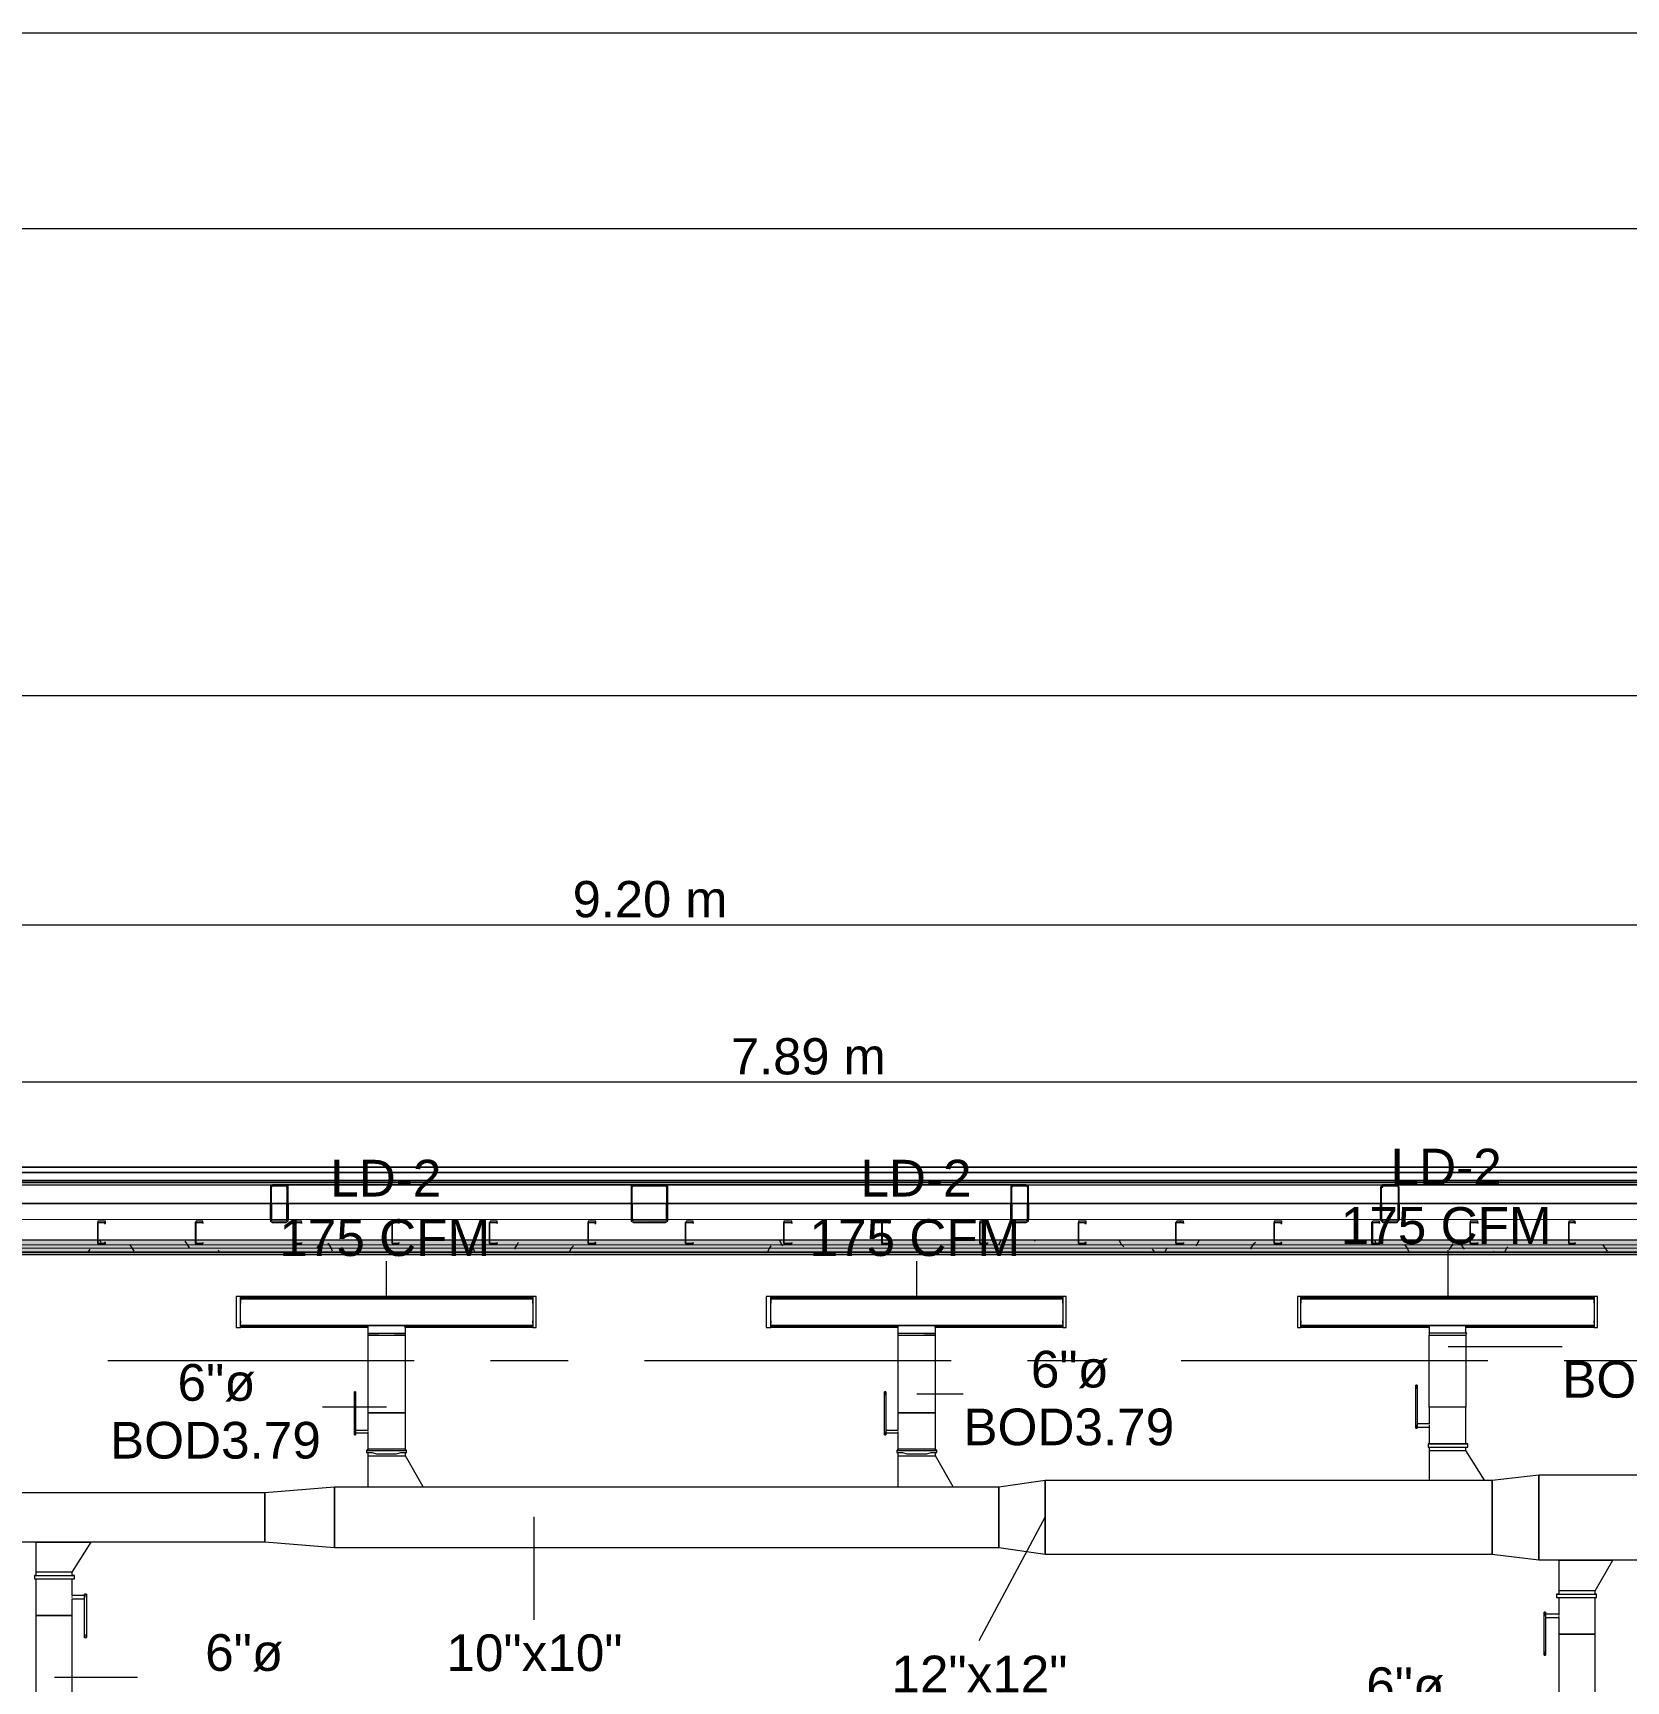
# Model space of a CAD drawing. Header units: metres. Extents: x -2 to 237, y -8 to 52.
# Drawn here: x 8.91 to 15.51, y 45.31 to 52.14 of the extents above; entities that cross this region are included whole.
import ezdxf

# ---------------------------------------------------------------- set-up
doc = ezdxf.new("R2010")
doc.units = ezdxf.units.M
doc.layers.add('HVAC - Ductos', color=5, linetype='Continuous', lineweight=0)
doc.layers.add('PDF4_Text', color=7, linetype='Continuous', lineweight=0)
doc.layers.add('PDF4_Geometry', color=7, linetype='Continuous', lineweight=0, true_color=0xaaaaaa)
doc.layers.add('PDF4_Solid Fills', color=7, linetype='Continuous', lineweight=0, true_color=0xffffff)
doc.styles.add('PDF Helvetica', font='')
doc.styles.get('PDF Helvetica').set_extended_font_data('Helvetica')

msp = doc.modelspace()

# ---------------------------------------------------------------- hatches: boundary and pattern name
at = {"layer": 'PDF4_Solid Fills', "lineweight": 0, "transparency": 33554559}
h = msp.add_hatch(color=256, dxfattribs=at)
h.paths.add_polyline_path([(9.9048, 47.2172), (9.9598, 47.2126), (9.9598, 47.2172)])
h.paths.add_polyline_path([(9.9002, 47.3638), (9.9598, 47.3684), (9.8956, 47.3684), (9.8956, 47.2172), (9.9048, 47.2217), (9.9002, 47.2217)])
h.paths.add_polyline_path([(9.9644, 47.2172), (9.9689, 47.3677), (9.9689, 47.3684), (9.9644, 47.3684)])
h = msp.add_hatch(color=256, dxfattribs=at)
h.paths.add_polyline_path([(11.3984, 47.2172), (11.5313, 47.2126), (11.5313, 47.2172)])
h.paths.add_polyline_path([(11.3938, 47.3638), (11.5313, 47.3684), (11.3892, 47.3684), (11.3892, 47.2172), (11.3984, 47.2217), (11.3938, 47.2217)])
h.paths.add_polyline_path([(11.5359, 47.2172), (11.5405, 47.3671), (11.5405, 47.3684), (11.5359, 47.3684)])
h = msp.add_hatch(color=256, dxfattribs=at)
h.paths.add_polyline_path([(12.9699, 47.2172), (13.0249, 47.2126), (13.0249, 47.2172)])
h.paths.add_polyline_path([(12.9653, 47.3638), (13.0249, 47.3684), (12.9607, 47.3684), (12.9607, 47.2172), (12.9699, 47.2217), (12.9653, 47.2217)])
h.paths.add_polyline_path([(13.0295, 47.2172), (13.034, 47.3678), (13.034, 47.3684), (13.0295, 47.3684)])
h = msp.add_hatch(color=256, dxfattribs=at)
h.paths.add_polyline_path([(14.5001, 47.2172), (14.5598, 47.2126), (14.5598, 47.2172)])
h.paths.add_polyline_path([(14.4956, 47.2217), (14.5001, 47.2172), (14.5001, 47.2217)])
h.paths.add_polyline_path([(14.5644, 47.3638), (14.5644, 47.2217), (14.5689, 47.3638)])
h.paths.add_polyline_path([(14.5001, 47.3638), (14.5598, 47.3684), (14.4956, 47.3684), (14.491, 47.3638), (14.491, 47.2217), (14.4956, 47.3592)])
h = msp.add_hatch(color=256, dxfattribs=at)
h.paths.add_polyline_path([(9.5887, 47.2172), (9.6162, 47.2126), (9.6162, 47.2172)])
h.paths.add_polyline_path([(9.5887, 47.2126), (9.5841, 47.2126), (9.5841, 47.1256), (9.5841, 47.1256)])
h = msp.add_hatch(color=256, dxfattribs=at)
h.paths.add_polyline_path([(12.4293, 47.2172), (12.4568, 47.2126), (12.4568, 47.2172)])
h.paths.add_polyline_path([(12.4293, 47.2126), (12.4247, 47.2126), (12.4247, 47.1256), (12.4247, 47.1256)])
h = msp.add_hatch(color=256, dxfattribs=at)
h.paths.add_polyline_path([(14.4589, 47.2172), (14.4864, 47.2126), (14.4864, 47.2172)])
h.paths.add_polyline_path([(14.4589, 47.2126), (14.4543, 47.2126), (14.4543, 47.1256), (14.4543, 47.1256)])
for points in [[(4.613, 47.121), (56.1701, 47.121), (56.3746, 47.1164), (56.3763, 47.1164), (56.3763, 47.1347), (18.1105, 47.1393), (4.613, 47.1393)], [(4.613, 47.1072), (56.1701, 47.1072), (56.3759, 47.1026), (56.3763, 47.1026), (56.3763, 47.121), (4.613, 47.121)], [(56.1701, 47.0889), (56.3763, 47.0843), (56.3763, 47.1072), (4.613, 47.1072), (4.613, 47.0889)]]:
    msp.add_hatch(color=256, dxfattribs=at).paths.add_polyline_path(points)

# ---------------------------------------------------------------- linework, layer by layer
at = {"layer": 'HVAC - Ductos', "color": 252, "lineweight": 0, "true_color": 0x939598}
for points in [[(6.6289, 49.3935), (56.0876, 49.3935)], [(6.6289, 48.445), (16.0625, 48.445), (25.2579, 48.445), (37.4404, 48.445), (46.6541, 48.445), (56.0876, 48.445)], [(6.6289, 47.7945), (8.1775, 47.7945), (16.0625, 47.7945), (17.5745, 47.7945), (19.4071, 47.7945), (21.7666, 47.7945), (23.9658, 47.7945), (37.4404, 47.7945), (40.9637, 47.7945), (43.1582, 47.7945), (45.3574, 47.7945), (46.6541, 47.7945), (47.8727, 47.7945), (49.9986, 47.7945), (52.3582, 47.7945), (54.5528, 47.7945), (56.0876, 47.7945)]]:
    msp.add_lwpolyline(points, dxfattribs=at)
at = {"layer": 'HVAC - Ductos', "lineweight": 0}
for points in [[(14.7705, 46.9056), (14.7705, 47.0981)], [(10.3767, 46.9056), (10.3767, 47.0523)], [(12.5713, 46.9056), (12.5713, 47.0523)], [(10.9815, 46.8828), (10.9815, 46.9056), (10.9815, 46.901), (9.772, 46.901), (9.772, 46.9056), (9.772, 46.8828)], [(10.9815, 46.9056), (9.772, 46.9056)], [(13.1761, 46.8828), (13.1761, 46.9056), (13.1761, 46.901), (11.9666, 46.901), (11.9666, 46.9056), (11.9666, 46.8828)], [(13.1761, 46.9056), (11.9666, 46.9056)], [(15.3753, 46.8828), (15.3753, 46.9056), (15.3753, 46.901), (14.1612, 46.901), (14.1612, 46.9056), (14.1612, 46.8828)], [(15.3753, 46.9056), (14.1612, 46.9056)], [(9.772, 46.8323), (9.772, 46.8415), (9.772, 46.8506)], [(10.2988, 46.7774), (9.772, 46.7774), (9.772, 46.782), (9.772, 46.8002), (9.772, 46.8048), (9.772, 46.8002), (9.772, 46.7957)], [(10.9815, 46.7957), (10.9815, 46.8002), (10.9815, 46.8048), (10.9815, 46.8002), (10.9815, 46.782), (10.9815, 46.7774), (10.4546, 46.7774)], [(10.9815, 46.8506), (10.9815, 46.8415), (10.9815, 46.8323)], [(11.9666, 46.8323), (11.9666, 46.8415), (11.9666, 46.8506)], [(12.4934, 46.7774), (11.9666, 46.7774), (11.9666, 46.782), (11.9666, 46.8002), (11.9666, 46.8048), (11.9666, 46.8002), (11.9666, 46.7957)], [(13.1761, 46.7957), (13.1761, 46.8002), (13.1761, 46.8048), (13.1761, 46.8002), (13.1761, 46.782), (13.1761, 46.7774), (12.6492, 46.7774)], [(13.1761, 46.8506), (13.1761, 46.8415), (13.1761, 46.8323)], [(14.1612, 46.8323), (14.1612, 46.8415), (14.1612, 46.8506)], [(14.6926, 46.7774), (14.1612, 46.7774), (14.1612, 46.782), (14.1612, 46.8002), (14.1612, 46.8048), (14.1612, 46.8002), (14.1612, 46.7957)], [(15.3753, 46.7957), (15.3753, 46.8002), (15.3753, 46.8048), (15.3753, 46.8002), (15.3753, 46.782), (15.3753, 46.7774), (14.8438, 46.7774)], [(15.3753, 46.8506), (15.3753, 46.8415), (15.3753, 46.8323)], [(9.772, 46.782), (10.2988, 46.782)], [(10.3446, 46.7453), (10.3401, 46.7453), (10.3218, 46.7453), (10.3126, 46.7453), (10.308, 46.7453), (10.3034, 46.7453), (10.2988, 46.7453), (10.308, 46.7453), (10.3218, 46.7453), (10.3492, 46.7453), (10.3767, 46.7453), (10.4042, 46.7453), (10.4317, 46.7453), (10.4454, 46.7453), (10.4546, 46.7453), (10.4546, 46.7544), (10.4546, 46.7866), (10.45, 46.7866), (10.4409, 46.7866), (10.4317, 46.7866), (10.4134, 46.7866), (10.395, 46.7866), (10.3767, 46.7866), (10.3584, 46.7866), (10.3401, 46.7866), (10.3218, 46.7866), (10.3126, 46.7866), (10.3034, 46.7866), (10.2988, 46.7866), (10.2988, 46.7544), (10.2988, 46.7453), (10.2988, 46.4246), (10.3034, 46.4246), (10.3126, 46.4246), (10.3218, 46.4246), (10.3401, 46.4246), (10.3584, 46.4246), (10.3767, 46.4246), (10.395, 46.4246), (10.4134, 46.4246), (10.4317, 46.4246), (10.4409, 46.4246), (10.45, 46.4246), (10.4546, 46.4246), (10.4546, 46.7453), (10.45, 46.7453), (10.4454, 46.7453), (10.4409, 46.7453), (10.4317, 46.7453), (10.4134, 46.7453), (10.4088, 46.7453)], [(10.2988, 46.7544), (10.3034, 46.7544), (10.3218, 46.7544), (10.3446, 46.7544), (10.3767, 46.7544), (10.4042, 46.7544), (10.4317, 46.7544), (10.45, 46.7544), (10.4546, 46.7544)], [(10.3492, 46.7453), (10.3584, 46.7453), (10.3767, 46.7453), (10.395, 46.7453), (10.4042, 46.7453)], [(10.45, 46.782), (10.9815, 46.782)], [(11.9666, 46.782), (12.4934, 46.782)], [(12.4934, 46.7866), (12.4934, 46.7544), (12.4934, 46.7453), (12.4934, 46.4246), (12.498, 46.4246), (12.5072, 46.4246), (12.5164, 46.4246), (12.5346, 46.4246), (12.553, 46.4246), (12.5713, 46.4246), (12.5896, 46.4246), (12.608, 46.4246), (12.6263, 46.4246), (12.6355, 46.4246), (12.6446, 46.4246), (12.6492, 46.4246), (12.6492, 46.7453), (12.6446, 46.7453), (12.6401, 46.7453), (12.6355, 46.7453), (12.6263, 46.7453), (12.608, 46.7453), (12.6034, 46.7453)], [(12.4934, 46.7544), (12.498, 46.7544), (12.5164, 46.7544), (12.5392, 46.7544), (12.5713, 46.7544), (12.5988, 46.7544), (12.6263, 46.7544), (12.6446, 46.7544), (12.6492, 46.7544)], [(12.4934, 46.7453), (12.498, 46.7453), (12.5026, 46.7453), (12.5072, 46.7453), (12.5164, 46.7453), (12.5346, 46.7453), (12.5392, 46.7453)], [(12.498, 46.7453), (12.5026, 46.7453), (12.5164, 46.7453), (12.5438, 46.7453), (12.5713, 46.7453), (12.5988, 46.7453), (12.6263, 46.7453), (12.6401, 46.7453), (12.6492, 46.7453), (12.6492, 46.7544), (12.6492, 46.7866), (12.6446, 46.7866), (12.6355, 46.7866), (12.6263, 46.7866), (12.608, 46.7866), (12.5896, 46.7866), (12.5713, 46.7866), (12.553, 46.7866), (12.5346, 46.7866), (12.5164, 46.7866), (12.5072, 46.7866), (12.498, 46.7866)], [(12.5438, 46.7453), (12.553, 46.7453), (12.5713, 46.7453), (12.5896, 46.7453), (12.5988, 46.7453)], [(12.6446, 46.782), (13.1761, 46.782)], [(14.1612, 46.782), (14.6926, 46.782)], [(14.8438, 46.7544), (14.8438, 46.7866), (14.8347, 46.7866), (14.8209, 46.7866), (14.8072, 46.7866), (14.7888, 46.7866), (14.7705, 46.7866), (14.7476, 46.7866), (14.7292, 46.7866), (14.7155, 46.7866), (14.7018, 46.7866), (14.6972, 46.7866), (14.6926, 46.7866), (14.6926, 46.7544), (14.6926, 46.7453), (14.6972, 46.7453), (14.7155, 46.7453), (14.7384, 46.7453), (14.7705, 46.7453), (14.798, 46.7453), (14.8209, 46.7453), (14.8393, 46.7453), (14.8438, 46.7453), (14.8438, 46.4475), (14.8347, 46.4475), (14.8209, 46.4475), (14.8072, 46.4475), (14.7888, 46.4475), (14.7705, 46.4475), (14.7476, 46.4475), (14.7292, 46.4475), (14.7155, 46.4475), (14.7018, 46.4475), (14.6972, 46.4475), (14.6926, 46.4475), (14.6926, 46.3788), (14.6422, 46.3788)], [(14.688, 46.2963), (14.688, 46.2825), (14.6972, 46.2825), (14.711, 46.2825), (14.7292, 46.2825), (14.7476, 46.2825), (14.7705, 46.2825), (14.7888, 46.2825), (14.8117, 46.2825), (14.8255, 46.2825), (14.8393, 46.2825), (14.8484, 46.2825), (14.853, 46.2825), (14.853, 46.2963), (14.8484, 46.2963), (14.8438, 46.2963), (14.8438, 46.4475), (14.8347, 46.4475), (14.8209, 46.4475), (14.8072, 46.4475), (14.7888, 46.4475), (14.7705, 46.4475), (14.7476, 46.4475), (14.7292, 46.4475), (14.7155, 46.4475), (14.7018, 46.4475), (14.6972, 46.4475), (14.6926, 46.4475), (14.6926, 46.7453), (14.6972, 46.7453)], [(14.8026, 46.7453), (14.8072, 46.7453), (14.8209, 46.7453), (14.8347, 46.7453), (14.8393, 46.7453), (14.8438, 46.7453), (14.8484, 46.7544), (14.8393, 46.7544), (14.8255, 46.7544), (14.798, 46.7544), (14.7705, 46.7544), (14.7384, 46.7544), (14.7155, 46.7544), (14.6972, 46.7544), (14.6926, 46.7544)], [(14.7018, 46.7453), (14.7155, 46.7453), (14.7292, 46.7453), (14.7384, 46.7453)], [(14.743, 46.7453), (14.7476, 46.7453), (14.7705, 46.7453), (14.7888, 46.7453), (14.7934, 46.7453)], [(14.8438, 46.782), (15.3753, 46.782)], [(14.7705, 46.6995), (15.2424, 46.6995)], [(14.6422, 46.5391), (14.6376, 46.5391)], [(10.2484, 46.5117), (10.2439, 46.5117)], [(10.2439, 46.3466), (10.2439, 46.3421), (10.2439, 46.3375), (10.2439, 46.333), (10.2439, 46.3375), (10.2439, 46.3421), (10.2439, 46.3466), (10.2439, 46.4979)], [(10.2484, 46.4979), (10.2484, 46.3466), (10.2484, 46.3421), (10.2484, 46.3375), (10.2484, 46.333), (10.2484, 46.3375), (10.2484, 46.3421)], [(12.443, 46.5117), (12.4384, 46.5117)], [(12.4384, 46.3466), (12.4384, 46.3421), (12.4384, 46.3375), (12.4384, 46.333), (12.4384, 46.3375), (12.4384, 46.3421), (12.4384, 46.3466), (12.4384, 46.4979)], [(12.443, 46.4979), (12.443, 46.3466), (12.443, 46.3421), (12.443, 46.3375), (12.443, 46.333), (12.443, 46.3375), (12.443, 46.3421)], [(12.5713, 46.5025), (12.7637, 46.5025)], [(14.6376, 46.3742), (14.6376, 46.3696), (14.6376, 46.365), (14.6376, 46.3604), (14.6376, 46.365), (14.6376, 46.3696), (14.6376, 46.3742), (14.6376, 46.5253)], [(14.6422, 46.5253), (14.6422, 46.3742), (14.6422, 46.3696), (14.6422, 46.365), (14.6422, 46.3604), (14.6422, 46.365), (14.6422, 46.3696)], [(10.3767, 46.4475), (10.111, 46.4475)], [(10.2484, 46.3466), (10.2484, 46.3421), (10.2988, 46.3421), (10.2988, 46.2688), (10.3034, 46.2688), (10.3126, 46.2688), (10.3218, 46.2688), (10.3401, 46.2688), (10.3584, 46.2688), (10.3767, 46.2688), (10.395, 46.2688), (10.4134, 46.2688), (10.4317, 46.2688), (10.4409, 46.2688), (10.45, 46.2688), (10.4546, 46.2688), (10.4546, 46.4246), (10.45, 46.4246), (10.4409, 46.4246), (10.4317, 46.4246), (10.4134, 46.4246), (10.395, 46.4246), (10.3767, 46.4246), (10.3584, 46.4246), (10.3401, 46.4246), (10.3218, 46.4246), (10.3126, 46.4246), (10.3034, 46.4246), (10.2988, 46.4246), (10.2988, 46.3512), (10.2484, 46.3512)], [(12.443, 46.3466), (12.443, 46.3421), (12.4934, 46.3421), (12.4934, 46.2688), (12.498, 46.2688), (12.5072, 46.2688), (12.5164, 46.2688), (12.5346, 46.2688), (12.553, 46.2688), (12.5713, 46.2688), (12.5896, 46.2688), (12.608, 46.2688), (12.6263, 46.2688), (12.6355, 46.2688), (12.6446, 46.2688), (12.6492, 46.2688), (12.6492, 46.4246), (12.6446, 46.4246), (12.6355, 46.4246), (12.6263, 46.4246), (12.608, 46.4246), (12.5896, 46.4246), (12.5713, 46.4246), (12.553, 46.4246), (12.5346, 46.4246), (12.5164, 46.4246), (12.5072, 46.4246), (12.498, 46.4246), (12.4934, 46.4246), (12.4934, 46.3512), (12.443, 46.3512)], [(10.2439, 46.333), (10.2484, 46.333)], [(10.2988, 46.3466), (10.2988, 46.3421)], [(12.4384, 46.333), (12.443, 46.333)], [(12.4934, 46.3466), (12.4934, 46.3421)], [(14.6376, 46.3604), (14.6422, 46.3604)], [(14.6422, 46.3742), (14.6422, 46.3696), (14.6422, 46.365), (14.6926, 46.365), (14.6926, 46.2963), (14.688, 46.2963), (14.6972, 46.2963), (14.711, 46.2963), (14.7292, 46.2963), (14.7476, 46.2963), (14.7705, 46.2963), (14.7888, 46.2963), (14.8117, 46.2963), (14.8255, 46.2963), (14.8393, 46.2963), (14.8484, 46.2963), (14.853, 46.2963)], [(14.6926, 46.3742), (14.6926, 46.3696), (14.6926, 46.365)], [(10.2942, 46.2688), (10.2942, 46.2596), (10.2988, 46.2596), (10.3034, 46.2596), (10.3172, 46.2596), (10.3355, 46.255), (10.3538, 46.255), (10.3767, 46.255), (10.3996, 46.255), (10.418, 46.255), (10.4363, 46.2596), (10.45, 46.2596), (10.4546, 46.2596), (10.4592, 46.2596), (10.4592, 46.2688), (10.4546, 46.2734)], [(10.2988, 46.2734), (10.2942, 46.2688), (10.2988, 46.2688), (10.3034, 46.2688), (10.3172, 46.2688), (10.3355, 46.2688), (10.3538, 46.2688), (10.3767, 46.2688), (10.3996, 46.2688), (10.418, 46.2688), (10.4363, 46.2688), (10.45, 46.2688), (10.4546, 46.2688), (10.4592, 46.2688)], [(10.4546, 46.2734), (10.45, 46.2734), (10.4363, 46.2734), (10.418, 46.2734), (10.3996, 46.2734), (10.3767, 46.2734), (10.3538, 46.2734), (10.3355, 46.2734), (10.3172, 46.2734), (10.3034, 46.2734), (10.2988, 46.2734)], [(10.2988, 46.2596), (10.2988, 46.2459), (10.3034, 46.2459), (10.308, 46.2459), (10.3126, 46.2459), (10.3218, 46.2459), (10.3401, 46.2459), (10.3584, 46.2459), (10.3767, 46.2459), (10.395, 46.2459), (10.4134, 46.2459), (10.4317, 46.2459), (10.4409, 46.2459), (10.4454, 46.2459), (10.45, 46.2459), (10.4546, 46.2459), (10.4546, 46.2596)], [(10.4409, 46.2688), (10.45, 46.2688), (10.4546, 46.2688)], [(12.4888, 46.2688), (12.4888, 46.2596), (12.4934, 46.2596), (12.498, 46.2596), (12.5118, 46.2596), (12.5301, 46.255), (12.5484, 46.255), (12.5713, 46.255), (12.5942, 46.255), (12.6126, 46.255), (12.6309, 46.2596), (12.6446, 46.2596), (12.6492, 46.2596), (12.6538, 46.2596), (12.6538, 46.2688), (12.6492, 46.2734)], [(12.4934, 46.2734), (12.4888, 46.2688), (12.4934, 46.2688), (12.498, 46.2688), (12.5118, 46.2688), (12.5301, 46.2688), (12.5484, 46.2688), (12.5713, 46.2688), (12.5942, 46.2688), (12.6126, 46.2688), (12.6309, 46.2688), (12.6446, 46.2688), (12.6492, 46.2688), (12.6538, 46.2688)], [(12.6492, 46.2734), (12.6446, 46.2734), (12.6309, 46.2734), (12.6126, 46.2734), (12.5942, 46.2734), (12.5713, 46.2734), (12.5484, 46.2734), (12.5301, 46.2734), (12.5118, 46.2734), (12.498, 46.2734), (12.4934, 46.2734)], [(12.4934, 46.2596), (12.4934, 46.2459), (12.498, 46.2459), (12.5026, 46.2459), (12.5072, 46.2459), (12.5164, 46.2459), (12.5346, 46.2459), (12.553, 46.2459), (12.5713, 46.2459), (12.5896, 46.2459), (12.608, 46.2459), (12.6263, 46.2459), (12.6355, 46.2459), (12.6401, 46.2459), (12.6446, 46.2459), (12.6492, 46.2459), (12.6492, 46.2596)], [(12.6355, 46.2688), (12.6446, 46.2688), (12.6492, 46.2688)], [(14.8438, 46.2963), (14.8393, 46.2963), (14.8255, 46.2963), (14.8117, 46.2963), (14.7888, 46.2963), (14.7705, 46.2963), (14.7476, 46.2963), (14.7292, 46.2963), (14.711, 46.2963), (14.6972, 46.2963), (14.6926, 46.2963)], [(14.8438, 46.2963), (14.8347, 46.2963), (14.8209, 46.2963), (14.8072, 46.2963), (14.7888, 46.2963), (14.7705, 46.2963), (14.7476, 46.2963), (14.7292, 46.2963), (14.7155, 46.2963), (14.7018, 46.2963), (14.6972, 46.2963), (14.6926, 46.2963)], [(14.6926, 46.2825), (14.6926, 46.2688), (14.6972, 46.2688), (14.7155, 46.2688), (14.7384, 46.2688), (14.7705, 46.2688), (14.798, 46.2688), (14.8209, 46.2688), (14.8393, 46.2688)], [(14.6926, 46.2688), (14.6926, 46.1451)], [(14.7018, 46.2688), (14.7155, 46.2688), (14.7292, 46.2688), (14.7476, 46.2688), (14.7705, 46.2688), (14.7888, 46.2688), (14.8072, 46.2688), (14.8209, 46.2688), (14.8347, 46.2688), (14.8393, 46.2688), (14.8438, 46.2688), (14.8438, 46.2825)], [(14.9217, 46.1451), (14.8438, 46.2688)], [(10.2988, 46.2459), (10.2988, 46.1176)], [(10.308, 46.2459), (10.3218, 46.2459), (10.3492, 46.2459), (10.3767, 46.2459), (10.4042, 46.2459), (10.4317, 46.2459), (10.4454, 46.2459)], [(10.5279, 46.1176), (10.4546, 46.2459)], [(12.4934, 46.2459), (12.4934, 46.1176)], [(12.5026, 46.2459), (12.5164, 46.2459), (12.5438, 46.2459), (12.5713, 46.2459), (12.5988, 46.2459), (12.6263, 46.2459), (12.6401, 46.2459)], [(12.7225, 46.1176), (12.6492, 46.2459)], [(10.9861, 45.9939), (10.9861, 45.5678)], [(13.1028, 45.9939), (12.8279, 45.4807)], [(9.0755, 45.7648), (9.1534, 45.8885), (9.1489, 45.8885), (9.1305, 45.8885), (9.1076, 45.8885), (9.0755, 45.8885), (9.0022, 45.8885), (8.9701, 45.8885), (8.9473, 45.8885), (8.9289, 45.8885), (8.9243, 45.8885), (8.9243, 45.7648)], [(8.9243, 45.8885), (8.9289, 45.8885), (8.9473, 45.8885), (8.9701, 45.8885), (9.0022, 45.8885), (9.0755, 45.8885), (9.1076, 45.8885), (9.1305, 45.8885), (9.1489, 45.8885), (9.1534, 45.8885)], [(15.3799, 45.687), (15.4531, 45.8152), (15.4486, 45.8152), (15.4348, 45.8152), (15.4073, 45.8152), (15.3799, 45.8152), (15.302, 45.8152), (15.2744, 45.8152), (15.247, 45.8152), (15.2332, 45.8152), (15.2286, 45.8152), (15.2286, 45.687)], [(15.2286, 45.8152), (15.2332, 45.8152), (15.247, 45.8152), (15.2744, 45.8152), (15.302, 45.8152), (15.3799, 45.8152), (15.4073, 45.8152), (15.4348, 45.8152), (15.4486, 45.8152), (15.4531, 45.8152)], [(8.9243, 45.751), (8.9198, 45.751), (8.9289, 45.751), (8.9427, 45.751), (8.961, 45.751), (8.9793, 45.751), (9.0022, 45.751), (9.0205, 45.751), (9.0435, 45.751), (9.0572, 45.751), (9.0709, 45.751), (9.0801, 45.751), (9.0847, 45.751), (9.0801, 45.751), (9.0755, 45.751), (9.0755, 45.7648), (9.0664, 45.7648), (9.0527, 45.7648), (9.0389, 45.7648), (9.0205, 45.7648), (9.0022, 45.7648), (8.9793, 45.7648), (8.961, 45.7648), (8.9473, 45.7648), (8.9335, 45.7648), (8.9289, 45.7648), (8.9243, 45.7648), (8.9243, 45.751), (8.9289, 45.751), (8.9335, 45.751)], [(8.9198, 45.751), (8.9198, 45.7373), (8.9289, 45.7373), (8.9427, 45.7373), (8.961, 45.7373), (8.9793, 45.7373), (9.0022, 45.7373), (9.0205, 45.7373), (9.0435, 45.7373), (9.0572, 45.7373), (9.0709, 45.7373), (9.0801, 45.7373), (9.0847, 45.7373), (9.0847, 45.751)], [(8.9243, 45.7373), (8.9243, 45.5861), (8.9289, 45.5861), (8.9335, 45.5861), (8.9473, 45.5861), (8.961, 45.5861), (8.9793, 45.5861), (9.0022, 45.5861), (9.0205, 45.5861), (9.0389, 45.5861), (9.0527, 45.5861), (9.0664, 45.5861), (9.0755, 45.5861), (9.0664, 45.5861), (9.0527, 45.5861), (9.0389, 45.5861), (9.0205, 45.5861), (9.0022, 45.5861), (8.9793, 45.5861), (8.961, 45.5861), (8.9473, 45.5861), (8.9335, 45.5861), (8.9289, 45.5861), (8.9243, 45.5861), (8.9243, 43.2953)], [(8.9427, 45.751), (8.9473, 45.751)], [(8.961, 45.751), (8.9793, 45.751), (9.0022, 45.751), (9.0205, 45.751), (9.0389, 45.751), (9.0435, 45.751)], [(8.9747, 45.7648), (8.9701, 45.7648)], [(9.0343, 45.7648), (9.0297, 45.7648), (9.0251, 45.7648)], [(9.0527, 45.751), (9.0664, 45.751), (9.0709, 45.751)], [(9.1259, 45.6594), (9.1259, 45.664), (9.1259, 45.6686), (9.0755, 45.6686), (9.0755, 45.7373)], [(9.0801, 45.7373), (9.0847, 45.7373)], [(9.0755, 45.6594), (9.0755, 45.664)], [(9.0755, 43.2953), (9.0755, 45.5861), (9.0755, 45.6549), (9.1259, 45.6549)], [(9.1351, 45.6732), (9.1259, 45.6732)], [(9.1259, 45.5083), (9.1259, 45.6594), (9.1259, 45.664), (9.1259, 45.6686), (9.1259, 45.6732), (9.1259, 45.6686), (9.1259, 45.664)], [(9.1351, 45.6594), (9.1351, 45.664), (9.1351, 45.6686), (9.1351, 45.6732), (9.1351, 45.6686), (9.1351, 45.664), (9.1351, 45.6594), (9.1351, 45.5083)], [(15.2286, 45.6594), (15.2286, 45.5907), (15.1737, 45.5907), (15.1737, 45.5861)], [(15.3707, 45.6732), (15.3753, 45.6732), (15.3799, 45.6732), (15.3799, 45.687), (15.3753, 45.687), (15.3707, 45.687), (15.3569, 45.687), (15.3386, 45.687), (15.3203, 45.687), (15.302, 45.687), (15.2836, 45.687), (15.2653, 45.687), (15.247, 45.687), (15.2378, 45.687), (15.2286, 45.687), (15.2286, 45.6732), (15.2241, 45.6732), (15.2195, 45.6732), (15.2241, 45.6732), (15.2332, 45.6732), (15.2424, 45.6732), (15.2608, 45.6732), (15.2836, 45.6732), (15.302, 45.6732), (15.3248, 45.6732), (15.3432, 45.6732), (15.3615, 45.6732), (15.3753, 45.6732), (15.3845, 45.6732)], [(15.2241, 45.6594), (15.2195, 45.6594), (15.2241, 45.6594), (15.2332, 45.6594), (15.2424, 45.6594), (15.2608, 45.6594), (15.2836, 45.6594), (15.302, 45.6594), (15.3248, 45.6594), (15.3432, 45.6594), (15.3615, 45.6594), (15.3753, 45.6594), (15.3845, 45.6594), (15.3845, 45.6732), (15.3799, 45.6732)], [(15.2195, 45.6732), (15.2195, 45.6594)], [(15.2332, 45.6732), (15.2378, 45.6732)], [(15.2424, 45.6732), (15.247, 45.6732)], [(15.2608, 45.6732), (15.2653, 45.6732), (15.2836, 45.6732), (15.302, 45.6732), (15.3203, 45.6732), (15.3386, 45.6732), (15.3432, 45.6732)], [(15.279, 45.687), (15.2744, 45.687), (15.2699, 45.687)], [(15.334, 45.687), (15.3294, 45.687)], [(15.3294, 45.6594), (15.3386, 45.6594)], [(15.3569, 45.6732), (15.3615, 45.6732)], [(15.3799, 44.3949), (15.3799, 45.5083), (15.3799, 45.6594)], [(15.1737, 45.5999), (15.1691, 45.5999)], [(15.1691, 45.4349), (15.1691, 45.4303), (15.1691, 45.4258), (15.1691, 45.4212), (15.1691, 45.4258), (15.1691, 45.4303), (15.1691, 45.4349), (15.1691, 45.5861), (15.1691, 45.5907), (15.1691, 45.5953), (15.1691, 45.5999), (15.1691, 45.5953), (15.1691, 45.5907), (15.1691, 45.5861)], [(15.1737, 45.5907), (15.1737, 45.5953), (15.1737, 45.5999), (15.1737, 45.5953), (15.1737, 45.5907), (15.1737, 45.5861), (15.1737, 45.4349), (15.1737, 45.4303), (15.1737, 45.4258), (15.1737, 45.4212), (15.1737, 45.4258), (15.1737, 45.4303), (15.1737, 45.4349)], [(15.1737, 45.5769), (15.2286, 45.5769), (15.2286, 45.5083), (15.2378, 45.5083), (15.247, 45.5083), (15.2653, 45.5083), (15.2836, 45.5083), (15.302, 45.5083), (15.3203, 45.5083), (15.3386, 45.5083), (15.3569, 45.5083), (15.3707, 45.5083), (15.3753, 45.5083), (15.3799, 45.5083), (15.3753, 45.5083), (15.3707, 45.5083), (15.3569, 45.5083), (15.3386, 45.5083), (15.3203, 45.5083), (15.302, 45.5083), (15.2836, 45.5083), (15.2653, 45.5083), (15.247, 45.5083), (15.2378, 45.5083), (15.2286, 45.5083), (15.2286, 44.3949)], [(15.2286, 45.5907), (15.2286, 45.5861)], [(15.2286, 45.5815), (15.2286, 45.5769), (15.2286, 45.5815)], [(15.2286, 45.5815), (15.2286, 45.5769), (15.2286, 45.5815)], [(9.1259, 45.4945), (9.1259, 45.4991), (9.1259, 45.4945)], [(9.1259, 45.4945), (9.1351, 45.4945)], [(9.1351, 45.4945), (9.1351, 45.4991), (9.1351, 45.4945)], [(15.1691, 45.4212), (15.1737, 45.4212)], [(9.0022, 45.3296), (9.3458, 45.3296)]]:
    msp.add_lwpolyline(points, dxfattribs=at)
for points in [[(9.7536, 46.9056), (9.7536, 46.7774), (9.772, 46.7774), (9.772, 46.9056)], [(9.772, 46.8964), (10.9815, 46.8964), (10.9815, 46.7866), (9.772, 46.7866)], [(9.772, 46.8873), (9.772, 46.8828), (9.772, 46.8782), (9.772, 46.8828)], [(10.9952, 46.9056), (10.9815, 46.9056), (10.9815, 46.7774), (10.9952, 46.7774)], [(10.9815, 46.8782), (10.9815, 46.8828), (10.9815, 46.8873), (10.9815, 46.8828)], [(11.9482, 46.9056), (11.9482, 46.7774), (11.9666, 46.7774), (11.9666, 46.9056)], [(11.9666, 46.8964), (13.1761, 46.8964), (13.1761, 46.7866), (11.9666, 46.7866)], [(11.9666, 46.8873), (11.9666, 46.8828), (11.9666, 46.8782), (11.9666, 46.8828)], [(13.1899, 46.9056), (13.1761, 46.9056), (13.1761, 46.7774), (13.1899, 46.7774)], [(13.1761, 46.8782), (13.1761, 46.8828), (13.1761, 46.8873), (13.1761, 46.8828)], [(14.1474, 46.9056), (14.1474, 46.7774), (14.1612, 46.7774), (14.1612, 46.9056)], [(14.1612, 46.8964), (15.3753, 46.8964), (15.3753, 46.7866), (14.1612, 46.7866)], [(14.1612, 46.8873), (14.1612, 46.8828), (14.1612, 46.8782), (14.1612, 46.8828)], [(15.3891, 46.9056), (15.3753, 46.9056), (15.3753, 46.7774), (15.3891, 46.7774)], [(15.3753, 46.8782), (15.3753, 46.8828), (15.3753, 46.8873), (15.3753, 46.8828)], [(10.9815, 46.7866), (9.772, 46.7866)], [(13.1761, 46.7866), (11.9666, 46.7866)], [(15.3753, 46.7866), (14.1612, 46.7866)], [(14.6376, 46.5253), (14.6376, 46.5299), (14.6376, 46.5345), (14.6376, 46.5391), (14.6376, 46.5345), (14.6376, 46.5299)], [(14.6422, 46.5253), (14.6422, 46.5299), (14.6422, 46.5345), (14.6422, 46.5391), (14.6422, 46.5345), (14.6422, 46.5299)], [(10.2439, 46.4979), (10.2439, 46.5025), (10.2439, 46.5071), (10.2439, 46.5117), (10.2439, 46.5071), (10.2439, 46.5025)], [(10.2484, 46.4979), (10.2484, 46.5025), (10.2484, 46.5071), (10.2484, 46.5117), (10.2484, 46.5071), (10.2484, 46.5025)], [(12.4384, 46.4979), (12.4384, 46.5025), (12.4384, 46.5071), (12.4384, 46.5117), (12.4384, 46.5071), (12.4384, 46.5025)], [(12.443, 46.4979), (12.443, 46.5025), (12.443, 46.5071), (12.443, 46.5117), (12.443, 46.5071), (12.443, 46.5025)], [(13.1028, 45.8381), (12.9104, 45.8656), (12.9104, 46.1176), (13.1028, 46.1451)], [(14.9537, 45.8381), (13.1028, 45.8381), (13.1028, 46.1451), (14.9537, 46.1451)], [(14.9537, 46.1451), (15.1462, 46.168), (15.1462, 45.8152), (14.9537, 45.8381)], [(16.5665, 45.8152), (15.1462, 45.8152), (15.1462, 46.168), (16.5665, 46.168), (16.5665, 45.8152), (16.6673, 45.8152), (16.6673, 46.168), (16.5665, 46.168)], [(9.8728, 45.8885), (7.7056, 45.8885), (7.7056, 46.0947), (9.8728, 46.0947)], [(9.8728, 46.0947), (10.1614, 46.1176), (10.1614, 45.8656), (9.8728, 45.8885)], [(12.9104, 45.8656), (10.1614, 45.8656), (10.1614, 46.1176), (12.9104, 46.1176)], [(9.1259, 45.5083), (9.1259, 45.5037), (9.1259, 45.4991), (9.1259, 45.4945), (9.1259, 45.4991), (9.1259, 45.5037)], [(9.1351, 45.5083), (9.1351, 45.5037), (9.1351, 45.4991), (9.1351, 45.4945), (9.1351, 45.4991), (9.1351, 45.5037)]]:
    msp.add_lwpolyline(points, close=True, dxfattribs=at)
at = {"layer": 'PDF4_Geometry', "color": 7, "lineweight": 9}
msp.add_lwpolyline([(87.8798, 52.1364), (87.8798, -7.8416), (-2.0899, -7.8416), (-2.0899, 52.1364)], close=True, dxfattribs=at)
msp.add_lwpolyline([(87.4029, 51.3255), (-0.9903, 51.3255), (-0.9903, -7.1774), (87.4029, -7.1774)], dxfattribs=at)
at = {"layer": 'PDF4_Geometry', "lineweight": 0}
for points in [[(6.8672, 47.4417), (8.3975, 47.4417), (9.9323, 47.4417), (8.3975, 47.4417), (6.8672, 47.4417), (5.3323, 47.4417)], [(9.9323, 47.4188), (8.3975, 47.4188)], [(11.4626, 47.4417), (12.9974, 47.4417), (14.5277, 47.4417), (12.9974, 47.4417), (11.4626, 47.4417), (9.9323, 47.4417)], [(11.4626, 47.4188), (9.9323, 47.4188)], [(12.9974, 47.4188), (11.4626, 47.4188)], [(14.5277, 47.4188), (12.9974, 47.4188)], [(16.0625, 47.4417), (17.5973, 47.4417), (19.1276, 47.4417), (17.5973, 47.4417), (16.0625, 47.4417), (14.5277, 47.4417)], [(16.0625, 47.4188), (14.5277, 47.4188)], [(9.9323, 47.3867), (8.3975, 47.3867)], [(9.9323, 47.3775), (8.3975, 47.3775)], [(9.969, 47.3592), (9.969, 47.3638), (9.9598, 47.3684), (9.9048, 47.3684), (9.8956, 47.3638), (9.8956, 47.3592), (9.8956, 47.2217), (9.8956, 47.2172), (9.9048, 47.2126), (9.9598, 47.2126), (9.969, 47.2172), (9.969, 47.2217)], [(9.9048, 47.3638), (9.9598, 47.3638), (9.9644, 47.3592), (9.9644, 47.2217), (9.9598, 47.2172), (9.9048, 47.2172), (9.9002, 47.2217), (9.9002, 47.3592)], [(11.4626, 47.3867), (9.9323, 47.3867)], [(11.4626, 47.3775), (9.9323, 47.3775)], [(11.3984, 47.2126), (11.5313, 47.2126), (11.5405, 47.2172), (11.5405, 47.2217), (11.5405, 47.3592), (11.5405, 47.3638), (11.5313, 47.3684), (11.3984, 47.3684), (11.3892, 47.3638), (11.3892, 47.3592), (11.3892, 47.2217), (11.3892, 47.2172)], [(11.5359, 47.2217), (11.5313, 47.2172), (11.3984, 47.2172), (11.3938, 47.2217), (11.3938, 47.3592), (11.3984, 47.3638), (11.5313, 47.3638), (11.5359, 47.3592)], [(12.9974, 47.3867), (11.4626, 47.3867)], [(12.9974, 47.3775), (11.4626, 47.3775)], [(12.9607, 47.2217), (12.9607, 47.2172), (12.9699, 47.2126), (13.0249, 47.2126), (13.034, 47.2172), (13.034, 47.2217), (13.034, 47.3592), (13.034, 47.3638), (13.0249, 47.3684), (12.9699, 47.3684), (12.9607, 47.3638), (12.9607, 47.3592)], [(13.0249, 47.2172), (12.9699, 47.2172), (12.9653, 47.2217), (12.9653, 47.3592), (12.9699, 47.3638), (13.0249, 47.3638), (13.0295, 47.3592), (13.0295, 47.2217)], [(14.5277, 47.3867), (12.9974, 47.3867)], [(14.5277, 47.3775), (12.9974, 47.3775)], [(14.491, 47.2217), (14.4956, 47.2172), (14.5001, 47.2126), (14.5598, 47.2126), (14.5644, 47.2172), (14.5689, 47.2217), (14.5689, 47.3592), (14.5644, 47.3638), (14.5598, 47.3684), (14.5001, 47.3684), (14.4956, 47.3638), (14.491, 47.3592)], [(14.5598, 47.2172), (14.5001, 47.2172), (14.5001, 47.2217), (14.4956, 47.2217), (14.4956, 47.3592), (14.5001, 47.3592), (14.5001, 47.3638), (14.5598, 47.3638), (14.5644, 47.3592), (14.5644, 47.2217)], [(16.0625, 47.3867), (14.5277, 47.3867)], [(16.0625, 47.3775), (14.5277, 47.3775)], [(8.4387, 47.2905), (9.8956, 47.2905)], [(9.9002, 47.2905), (9.9323, 47.2905)], [(9.9323, 47.2905), (9.9644, 47.2905)], [(9.969, 47.2905), (11.3892, 47.2905)], [(11.4626, 47.2905), (11.5359, 47.2905), (11.4626, 47.2905), (11.3938, 47.2905)], [(11.5405, 47.2905), (12.9607, 47.2905)], [(12.9653, 47.2905), (12.9974, 47.2905), (13.0295, 47.2905), (12.9974, 47.2905)], [(13.034, 47.2905), (14.491, 47.2905)], [(14.4956, 47.2905), (14.5277, 47.2905)], [(14.5277, 47.2905), (14.5644, 47.2905)], [(14.5689, 47.2905), (15.98, 47.2905)], [(9.213, 47.2172), (9.1809, 47.2172), (9.1809, 47.2126), (9.1809, 47.1255), (9.213, 47.1255), (9.213, 47.1301), (9.2084, 47.1301), (9.2084, 47.1255), (9.1809, 47.1255), (9.1809, 47.2126), (9.2084, 47.2126), (9.2084, 47.208), (9.213, 47.208)], [(9.6162, 47.2172), (9.5887, 47.2172), (9.5841, 47.2126), (9.5841, 47.1255), (9.5887, 47.1255), (9.6162, 47.1255), (9.6162, 47.1301), (9.6162, 47.1255), (9.5887, 47.1255), (9.5887, 47.2126), (9.6162, 47.2126), (9.6162, 47.208)], [(10.0239, 47.2172), (9.9919, 47.2172), (9.9919, 47.2126), (9.9919, 47.1255), (10.0239, 47.1255), (10.0239, 47.1301), (10.0239, 47.1255), (9.9919, 47.1255), (9.9919, 47.2126), (10.0239, 47.2126), (10.0239, 47.208)], [(10.4271, 47.2172), (10.3996, 47.2172), (10.3996, 47.2126), (10.3996, 47.1255), (10.4271, 47.1255), (10.4271, 47.1301), (10.4271, 47.1255), (10.3996, 47.1255), (10.3996, 47.2126), (10.4271, 47.2126), (10.4271, 47.208)], [(10.8349, 47.2172), (10.8074, 47.2172), (10.8028, 47.2126), (10.8028, 47.1255), (10.8074, 47.1255), (10.8349, 47.1255), (10.8349, 47.1301), (10.8349, 47.1255), (10.8074, 47.1255), (10.8028, 47.1255), (10.8028, 47.2126), (10.8074, 47.2126), (10.8349, 47.2126), (10.8349, 47.208)], [(11.2427, 47.2172), (11.2105, 47.2172), (11.2105, 47.2126), (11.2105, 47.1255), (11.2427, 47.1255), (11.2427, 47.1301), (11.2381, 47.1301), (11.2381, 47.1255), (11.2105, 47.1255), (11.2105, 47.2126), (11.2381, 47.2126), (11.2381, 47.208), (11.2427, 47.208)], [(11.6459, 47.2172), (11.6183, 47.2172), (11.6138, 47.2126), (11.6138, 47.1255), (11.6183, 47.1255), (11.6459, 47.1255), (11.6459, 47.1301), (11.6459, 47.1255), (11.6183, 47.1255), (11.6138, 47.1255), (11.6138, 47.2126), (11.6183, 47.2126), (11.6459, 47.2126), (11.6459, 47.208)], [(12.0536, 47.2172), (12.0215, 47.2172), (12.0215, 47.2126), (12.0215, 47.1255), (12.0536, 47.1255), (12.0536, 47.1301), (12.0536, 47.1255), (12.0215, 47.1255), (12.0215, 47.2126), (12.0536, 47.2126), (12.0536, 47.208)], [(12.4568, 47.2172), (12.4293, 47.2172), (12.4293, 47.2126), (12.4247, 47.2126), (12.4247, 47.1255), (12.4293, 47.1255), (12.4568, 47.1255), (12.4568, 47.1301), (12.4568, 47.1255), (12.4293, 47.1255), (12.4293, 47.2126), (12.4568, 47.2126), (12.4568, 47.208)], [(12.8645, 47.2172), (12.8325, 47.2172), (12.8325, 47.2126), (12.8325, 47.1255), (12.8645, 47.1255), (12.8645, 47.1301), (12.8645, 47.1255), (12.8325, 47.1255), (12.8325, 47.2126), (12.8645, 47.2126), (12.8645, 47.208)], [(13.2723, 47.2172), (13.2402, 47.2172), (13.2402, 47.2126), (13.2402, 47.1255), (13.2723, 47.1255), (13.2723, 47.1301), (13.2677, 47.1301), (13.2677, 47.1255), (13.2402, 47.1255), (13.2402, 47.2126), (13.2677, 47.2126), (13.2677, 47.208), (13.2723, 47.208)], [(13.6755, 47.2172), (13.648, 47.2172), (13.6434, 47.2126), (13.6434, 47.1255), (13.648, 47.1255), (13.6755, 47.1255), (13.6755, 47.1301), (13.6755, 47.1255), (13.648, 47.1255), (13.6434, 47.1255), (13.6434, 47.2126), (13.648, 47.2126), (13.6755, 47.2126), (13.6755, 47.208)], [(14.0832, 47.2172), (14.0512, 47.2172), (14.0512, 47.2126), (14.0512, 47.1255), (14.0832, 47.1255), (14.0832, 47.1301), (14.0787, 47.1301), (14.0787, 47.1255), (14.0512, 47.1255), (14.0512, 47.2126), (14.0787, 47.2126), (14.0787, 47.208), (14.0832, 47.208)], [(14.4865, 47.2172), (14.4589, 47.2172), (14.4543, 47.2126), (14.4543, 47.1255), (14.4589, 47.1255), (14.4865, 47.1255), (14.4865, 47.1301), (14.4865, 47.1255), (14.4589, 47.1255), (14.4589, 47.2126), (14.4865, 47.2126), (14.4865, 47.208)], [(14.8942, 47.2172), (14.8621, 47.2172), (14.8621, 47.2126), (14.8621, 47.1255), (14.8942, 47.1255), (14.8942, 47.1301), (14.8942, 47.1255), (14.8621, 47.1255), (14.8621, 47.2126), (14.8942, 47.2126), (14.8942, 47.208)], [(15.2974, 47.2172), (15.2699, 47.2172), (15.2699, 47.2126), (15.2699, 47.1255), (15.2974, 47.1255), (15.2974, 47.1301), (15.2974, 47.1255), (15.2699, 47.1255), (15.2699, 47.2126), (15.2974, 47.2126), (15.2974, 47.208)], [(6.968, 47.0797), (15.9617, 47.0797)], [(6.968, 47.0797), (15.9617, 47.0797)]]:
    msp.add_lwpolyline(points, close=True, dxfattribs=at)
for points in [[(9.969, 47.4417), (9.8911, 47.4417)], [(11.5038, 47.4417), (11.4259, 47.4417)], [(13.034, 47.4417), (12.9607, 47.4417)], [(14.5689, 47.4417), (14.491, 47.4417)], [(8.37, 47.3684), (6.9313, 47.3684), (8.3975, 47.3684), (9.9323, 47.3684), (11.3984, 47.3684), (9.9598, 47.3684)], [(8.4295, 47.3684), (9.9048, 47.3684)], [(9.8956, 47.3455), (9.9002, 47.35)], [(9.914, 47.3638), (9.9186, 47.3684)], [(11.4214, 47.3638), (11.4259, 47.3684)], [(12.9699, 47.3684), (11.5313, 47.3684), (12.9974, 47.3684), (14.5277, 47.3684), (15.9938, 47.3684), (14.5598, 47.3684)], [(13.0249, 47.3684), (14.5001, 47.3684)], [(9.8956, 47.2263), (9.8956, 47.2905)], [(9.9002, 47.2905), (9.9002, 47.2263)], [(9.9644, 47.2263), (9.9644, 47.2905)], [(9.969, 47.2905), (9.969, 47.2263)], [(11.3892, 47.3318), (11.3938, 47.3363)], [(11.3892, 47.2905), (11.3892, 47.2263)], [(11.3938, 47.2905), (11.3938, 47.2263)], [(11.5359, 47.2263), (11.5359, 47.2905)], [(11.5405, 47.2263), (11.5405, 47.2905)], [(12.9607, 47.2263), (12.9607, 47.2905)], [(12.9653, 47.2905), (12.9653, 47.2263)], [(13.0295, 47.2263), (13.0295, 47.2905)], [(13.034, 47.2905), (13.034, 47.2263)], [(14.491, 47.2263), (14.491, 47.2905)], [(14.4956, 47.2905), (14.4956, 47.2263)], [(14.5644, 47.2263), (14.5644, 47.2905)], [(14.5689, 47.2905), (14.5689, 47.2263)], [(4.613, 47.2263), (56.3763, 47.2217)], [(4.613, 47.121), (56.3763, 47.1164)], [(4.613, 47.1072), (56.3763, 47.1026)], [(56.3763, 47.0843), (4.613, 47.0889)], [(6.968, 47.0889), (15.9617, 47.0889)], [(15.9617, 47.0889), (6.968, 47.0889)], [(6.968, 47.0889), (15.9617, 47.0889)], [(15.9617, 47.0889), (6.968, 47.0889)], [(15.9617, 47.0889), (6.968, 47.0889)], [(6.968, 47.0889), (15.9617, 47.0889)], [(6.968, 47.0889), (15.9617, 47.0889)], [(15.9617, 47.0889), (6.968, 47.0889)], [(6.968, 47.0889), (15.9617, 47.0889)], [(15.9617, 47.0889), (6.968, 47.0889)], [(9.5841, 47.1393), (9.1809, 47.1393), (8.7732, 47.1393), (8.37, 47.1393), (7.9622, 47.1393), (7.559, 47.1393)], [(12.4247, 47.1393), (12.0215, 47.1393), (11.6138, 47.1393), (11.2105, 47.1393), (10.8028, 47.1393), (10.3996, 47.1393), (9.9919, 47.1393), (9.5887, 47.1393)], [(14.4543, 47.1393), (14.0512, 47.1393), (13.6434, 47.1393), (13.2402, 47.1393), (12.8325, 47.1393), (12.4293, 47.1393)], [(17.295, 47.1393), (16.8918, 47.1393), (16.4841, 47.1393), (16.0809, 47.1393), (15.6731, 47.1393), (15.2699, 47.1393), (14.8621, 47.1393), (14.4589, 47.1393)], [(10.4912, 46.6399), (9.2222, 46.6399)], [(11.1281, 46.6399), (10.8074, 46.6399)], [(12.7133, 46.6399), (11.4442, 46.6399)], [(13.3502, 46.6399), (13.0295, 46.6399)], [(14.9355, 46.6399), (13.6663, 46.6399)], [(15.5677, 46.6399), (15.2516, 46.6399)]]:
    msp.add_lwpolyline(points, dxfattribs=at)
at = {"layer": 'PDF4_Geometry', "color": 254, "lineweight": 0, "true_color": 0xd2d2d2}
for points in [[(13.6618, 47.2126), (13.6663, 47.2172)], [(15.2928, 47.2126), (15.2928, 47.2172)], [(9.5841, 47.1576), (9.5887, 47.1576)], [(14.0741, 47.1255), (14.0787, 47.1255)], [(14.0787, 47.1301), (14.0832, 47.1301)]]:
    msp.add_lwpolyline(points, dxfattribs=at)
at = {"layer": 'PDF4_Geometry', "color": 254, "lineweight": 0, "true_color": 0xeaeaea}
for points in [[(9.1489, 47.1026), (9.1397, 47.0889)], [(9.1947, 47.1301), (9.1901, 47.1393)], [(9.3321, 47.0935), (9.323, 47.1072), (9.3138, 47.121)], [(9.5612, 47.1072), (9.552, 47.121), (9.5429, 47.1347)], [(9.6849, 47.0889), (9.6803, 47.0981)], [(10.1064, 47.1347), (10.0973, 47.121), (10.0881, 47.1072)], [(10.1522, 47.0935), (10.1477, 47.1072), (10.1385, 47.121), (10.1339, 47.1255)], [(10.7433, 47.0889), (10.7341, 47.1072), (10.7249, 47.1164)], [(10.7845, 47.0935), (10.7799, 47.0889)], [(10.922, 47.1301), (10.9174, 47.121), (10.9082, 47.1072), (10.9082, 47.1026)], [(11.151, 47.1164), (11.1419, 47.1072), (11.1327, 47.0889)], [(11.9666, 47.1164), (11.962, 47.1072), (11.9528, 47.0889)], [(12.017, 47.1164), (12.0124, 47.121), (12.0032, 47.1393)], [(12.1957, 47.1026), (12.1865, 47.0889)], [(12.9195, 47.1393), (12.9104, 47.121)], [(13.0616, 47.1347), (13.057, 47.1393)], [(13.4281, 47.1118), (13.4189, 47.121), (13.4097, 47.1393)], [(13.5564, 47.0889), (13.5472, 47.1026)], [(13.6068, 47.1072), (13.5976, 47.0889)], [(13.7397, 47.1393), (13.7305, 47.121), (13.7259, 47.1164)], [(13.9733, 47.1301), (13.9641, 47.121), (13.9549, 47.1072), (13.9549, 47.1026)], [(14.4727, 47.1255), (14.4681, 47.1393)], [(14.6101, 47.0889), (14.601, 47.1072), (14.5918, 47.121)], [(14.7888, 47.1255), (14.7888, 47.121), (14.7796, 47.1072), (14.775, 47.0981)], [(14.8393, 47.1026), (14.8347, 47.1072), (14.8255, 47.121), (14.8209, 47.1347)], [(14.9629, 47.0889), (14.9583, 47.0935)], [(15.0179, 47.1118), (15.0133, 47.1072), (15.0041, 47.0889)], [(15.4302, 47.0935), (15.4211, 47.1072), (15.4119, 47.121)]]:
    msp.add_lwpolyline(points, dxfattribs=at)

# ---------------------------------------------------------------- texts
at = {"layer": 'PDF4_Text', "color": 252, "lineweight": 0, "true_color": 0x939598, "char_height": 0.15002, "attachment_point": 4, "style": 'PDF Helvetica'}
for s, insert in [('9.20 m', (11.147, 48.5499)), ('7.89 m', (11.8022, 47.8993))]:
    msp.add_mtext(s, dxfattribs=dict(at, insert=insert))
at = {"layer": 'PDF4_Text', "lineweight": 0, "char_height": 0.1519, "attachment_point": 4, "style": 'PDF Helvetica'}
for s, insert in [('LD-2', (14.5329, 47.4418)), ('LD-2', (10.1436, 47.3959)), ('LD-2', (12.3382, 47.3959)), ('175 CFM', (14.3267, 47.1989)), ('175 CFM', (9.9328, 47.1485)), ('175 CFM', (12.1275, 47.1485)), ('6"ø', (13.0438, 46.6033)), ('6"ø', (9.5113, 46.5483)), ('BOD3.79', (15.2431, 46.5621)), ('BOD3.79', (12.7643, 46.3651)), ('BOD3.79', (9.2318, 46.3101)), ('6"ø', (9.6258, 45.4304)), ('10"x10"', (10.6246, 45.4304)), ('12"x12"', (12.4665, 45.3433)), ('6"ø', (14.4321, 45.2929))]:
    msp.add_mtext(s, dxfattribs=dict(at, insert=insert))

doc.saveas('drawing.dxf')
